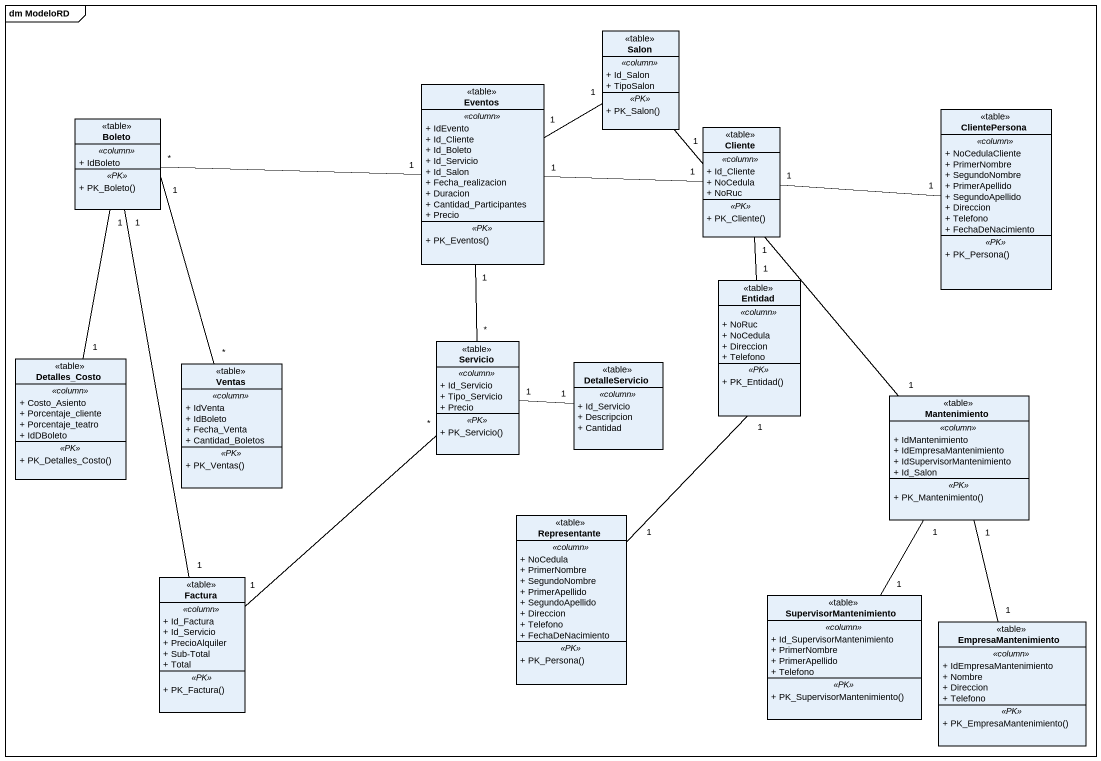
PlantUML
@startuml
mainframe dm ModeloRD
hide circle
hide empty members
skinparam classAttributeIconSize 0
class Salon <<table>> {
  .. <<column>> ..
  + Id_Salon
  + TipoSalon
  .. <<PK>> ..
  + PK_Salon()
}
class Eventos <<table>> {
  .. <<column>> ..
  + IdEvento
  + Id_Cliente
  + Id_Boleto
  + Id_Servicio
  + Id_Salon
  + Fecha_realizacion
  + Duracion
  + Cantidad_Participantes
  + Precio
  .. <<PK>> ..
  + PK_Eventos()
}
class ClientePersona <<table>> {
  .. <<column>> ..
  + NoCedulaCliente
  + PrimerNombre
  + SegundoNombre
  + PrimerApellido
  + SegundoApellido
  + Direccion
  + Telefono
  + FechaDeNacimiento
  .. <<PK>> ..
  + PK_Persona()
}
class Boleto <<table>> {
  .. <<column>> ..
  + IdBoleto
  .. <<PK>> ..
  + PK_Boleto()
}
class Cliente <<table>> {
  .. <<column>> ..
  + Id_Cliente
  + NoCedula
  + NoRuc
  .. <<PK>> ..
  + PK_Cliente()
}
class Entidad <<table>> {
  .. <<column>> ..
  + NoRuc
  + NoCedula
  + Direccion
  + Telefono
  .. <<PK>> ..
  + PK_Entidad()
}
class Servicio <<table>> {
  .. <<column>> ..
  + Id_Servicio
  + Tipo_Servicio
  + Precio
  .. <<PK>> ..
  + PK_Servicio()
}
class Detalles_Costo <<table>> {
  .. <<column>> ..
  + Costo_Asiento
  + Porcentaje_cliente
  + Porcentaje_teatro
  + IdDBoleto
  .. <<PK>> ..
  + PK_Detalles_Costo()
}
class Ventas <<table>> {
  .. <<column>> ..
  + IdVenta
  + IdBoleto
  + Fecha_Venta
  + Cantidad_Boletos
  .. <<PK>> ..
  + PK_Ventas()
}
class DetalleServicio <<table>> {
  .. <<column>> ..
  + Id_Servicio
  + Descripcion
  + Cantidad
}
class Mantenimiento <<table>> {
  .. <<column>> ..
  + IdMantenimiento
  + IdEmpresaMantenimiento
  + IdSupervisorMantenimiento
  + Id_Salon
  .. <<PK>> ..
  + PK_Mantenimiento()
}
class Representante <<table>> {
  .. <<column>> ..
  + NoCedula
  + PrimerNombre
  + SegundoNombre
  + PrimerApellido
  + SegundoApellido
  + Direccion
  + Telefono
  + FechaDeNacimiento
  .. <<PK>> ..
  + PK_Persona()
}
class Factura <<table>> {
  .. <<column>> ..
  + Id_Factura
  + Id_Servicio
  + PrecioAlquiler
  + Sub-Total
  + Total
  .. <<PK>> ..
  + PK_Factura()
}
class SupervisorMantenimiento <<table>> {
  .. <<column>> ..
  + Id_SupervisorMantenimiento
  + PrimerNombre
  + PrimerApellido
  + Telefono
  .. <<PK>> ..
  + PK_SupervisorMantenimiento()
}
class EmpresaMantenimiento <<table>> {
  .. <<column>> ..
  + IdEmpresaMantenimiento
  + Nombre
  + Direccion
  + Telefono
  .. <<PK>> ..
  + PK_EmpresaMantenimiento()
}
Salon "1" -left- "1" Eventos
Salon "1" -- "1" Mantenimiento
Eventos "1" -left- "*" Boleto
Eventos "1" -right- "1" Cliente
Eventos "1" -- "*" Servicio
Boleto "1" -- "1" Detalles_Costo
Boleto "1" -- "*" Ventas
Cliente "1" -right- "1" ClientePersona
Cliente "1" -- "1" Entidad
Entidad "1" -- "1" Representante
Servicio "1" -right- "1" DetalleServicio
Mantenimiento "1" -- "1" SupervisorMantenimiento
Mantenimiento "1" -- "1" EmpresaMantenimiento
Factura "1" -up- "1" Boleto
Factura "1" -up- "*" Servicio
@enduml
